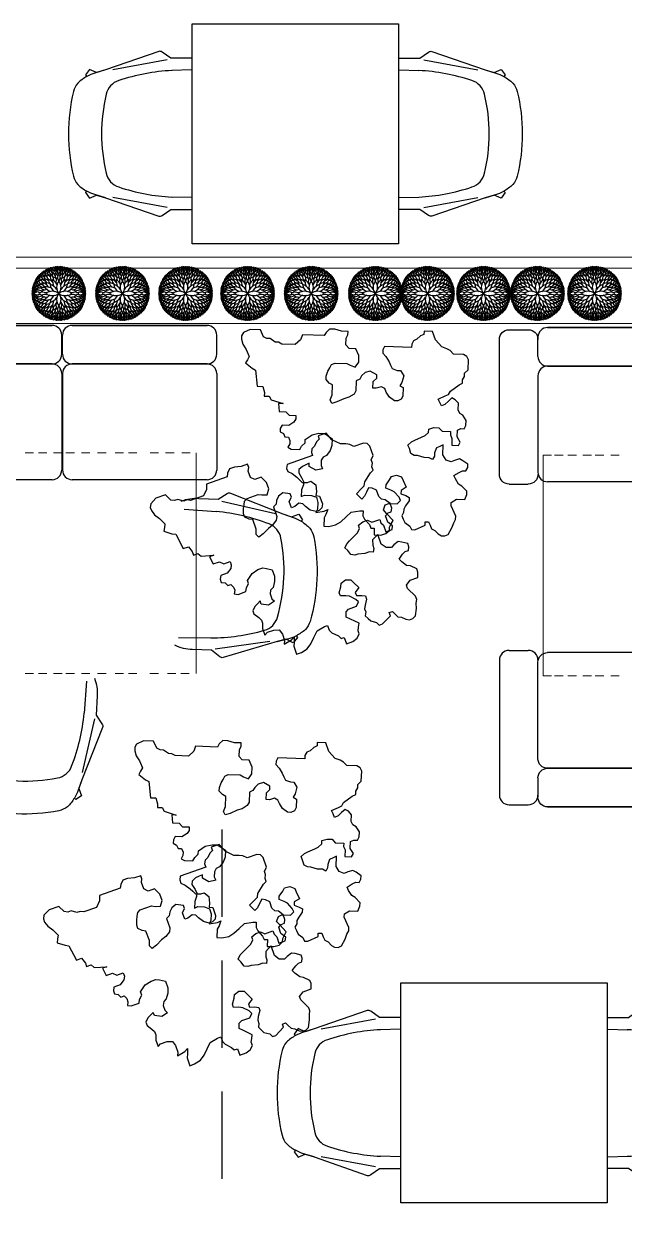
# Model space of a CAD drawing. Header units: inches. Extents: x 33469 to 138684, y -86444 to -29699.
# Drawn here: x 80902.2 to 81120.6, y -41197.2 to -40765.5 of the extents above; entities that cross this region are included whole.
import ezdxf

# ---------------------------------------------------------------- set-up
doc = ezdxf.new("R2010")
doc.units = ezdxf.units.IN
doc.header["$MEASUREMENT"] = 0
doc.linetypes.add('DASHED2', pattern=[9.525, 6.35, -3.175])
doc.layers.get('0').update_dxf_attribs({"lineweight": 9})
doc.layers.add('2d-yazı', color=255, linetype='Continuous', lineweight=20)
doc.layers.add('Layer4', color=200, linetype='Continuous', lineweight=9)
for name, color, linetype in [('dg_bitki', 57, 'Continuous'), ('dg_tavantara', 63, 'Continuous'), ('dg_tefris', 22, 'Continuous'), ('M40-KOLTUKSUNGERI', 136, 'Continuous'), ('PY3', 62, 'Continuous')]:
    doc.layers.add(name, color=color, linetype=linetype)

# ---------------------------------------------------------------- blocks, each defined once
blk = doc.blocks.new('hjjeje')
at = {"layer": 'dg_tefris'}
for p, q in [((79511.03, -41388.99), (79510.88, -41400.7)), ((79511.03, -41388.99), (79510.88, -41400.7)), ((79557.71, -41391.06), (79556.83, -41402.73)), ((79557.71, -41391.06), (79556.83, -41402.73)), ((79506.95, -41402.34), (79509.74, -41422.24)), ((79506.95, -41402.34), (79509.74, -41422.24)), ((79560.6, -41404.71), (79556.07, -41424.29)), ((79560.6, -41404.71), (79556.07, -41424.29))]:
    blk.add_line(p, q, dxfattribs=at)
for points in [[(79560.6, -41390.01, -0.122848), (79561.59, -41396.44), (79561.28, -41403.4), (79563.34, -41406.63, -0.252596), (79563.56, -41407.87), (79556.04, -41426.93), (79554.89, -41430.13), (79555.91, -41432.73), (79553.84, -41434.14), (79553.31, -41433.59, -0.066256), (79550.75, -41436.77, -0.107007), (79547.65, -41438.21, -0.117795), (79516.89, -41436.85, -0.107007), (79513.93, -41435.15, -0.066256), (79511.66, -41431.75), (79511.08, -41432.25), (79509.15, -41430.66), (79510.4, -41428.16), (79509.53, -41424.87), (79503.72, -41405.22, -0.252596), (79504.06, -41404.01), (79506.39, -41400.97), (79506.7, -41394.01, -0.122848), (79508.25, -41387.7)], [(79560.6, -41390.01, -0.122848), (79561.59, -41396.44), (79561.28, -41403.4), (79563.34, -41406.63, -0.252596), (79563.56, -41407.87), (79556.04, -41426.93), (79554.89, -41430.13), (79555.91, -41432.73), (79553.84, -41434.14), (79553.31, -41433.59, -0.066256), (79550.75, -41436.77, -0.107007), (79547.65, -41438.21, -0.117795), (79516.89, -41436.85, -0.107007), (79513.93, -41435.15, -0.066256), (79511.66, -41431.75), (79511.08, -41432.25), (79509.15, -41430.66), (79510.4, -41428.16), (79509.53, -41424.87), (79503.72, -41405.22, -0.252596), (79504.06, -41404.01), (79506.39, -41400.97), (79506.7, -41394.01, -0.122848), (79508.25, -41387.7)], [(79509.53, -41424.87), (79510.56, -41428.78, 0.051252), (79511.66, -41431.75)], [(79509.53, -41424.87), (79510.56, -41428.78, 0.051252), (79511.66, -41431.75)], [(79556.04, -41426.93), (79554.67, -41430.73, -0.051252), (79553.31, -41433.59)], [(79556.04, -41426.93), (79554.67, -41430.73, -0.051252), (79553.31, -41433.59)]]:
    blk.add_lwpolyline(points, format="xyb", dxfattribs=at)
for centre, radius, start, end in [((79580.96, -41400.58), 70.08, 180.0999, 196.272), ((79580.96, -41400.58), 70.08, 180.0999, 196.272), ((79487.03, -41396.42), 70.08, 338.6651, 354.8372), ((79487.03, -41396.42), 70.08, 338.6651, 354.8372), ((79520.14, -41418.52), 6.67, 194.6966, 255.4421), ((79520.14, -41418.52), 6.67, 194.6966, 255.4421), ((79535.41, -41366.66), 60.73, 253.8034, 281.1336), ((79535.41, -41366.66), 60.73, 253.8034, 281.1336), ((79546.03, -41419.66), 6.67, 279.495, 340.2405), ((79546.03, -41419.66), 6.67, 279.495, 340.2405)]:
    blk.add_arc(centre, radius, start, end, dxfattribs=at)
blk = doc.blocks.new('ıbguhbhgbn')
at = {"layer": 'M40-KOLTUKSUNGERI', "color": 43, "linetype": 'Continuous'}
for p, q in [((79449.38, -41190.86), (79519.01, -41190.86)), ((79519.01, -41190.86), (79449.38, -41190.86)), ((79444.41, -41205.79), (79444.41, -41195.84)), ((79523.99, -41205.79), (79523.99, -41195.84)), ((79449.38, -41210.76), (79519.01, -41210.76)), ((79519.01, -41210.76), (79449.38, -41210.76)), ((79444.41, -41215.73), (79444.41, -41265.47)), ((79523.99, -41215.73), (79523.99, -41265.47)), ((79519.01, -41270.44), (79449.38, -41270.44))]:
    blk.add_line(p, q, dxfattribs=at)
for centre, start, end in [((79449.38, -41195.84), 90, 180), ((79519.01, -41195.84), 0, 90), ((79449.38, -41205.79), 180, 270), ((79519.01, -41205.79), 270, 0), ((79449.38, -41215.73), 90, 180), ((79519.01, -41215.73), 0, 90), ((79449.38, -41265.47), 180, 270), ((79519.01, -41265.47), 270, 0)]:
    blk.add_arc(centre, 4.97, start, end, dxfattribs=at)
blk = doc.blocks.new('A$C7DA81DBD')
at = {"layer": 'PY3'}
for centre, radius, start, end in [((1.78, 7.45), 0.289, 169.0778, 214.6406), ((1.2, 6.26), 1.28, 66.1435, 76.2848), ((1.62, 7.01), 0.621, 49.7759, 86.9333), ((2.11, 7.65), 0.461, 182.3648, 225.5832), ((1.84, 7.45), 0.329, 46.2451, 87.6854), ((2.14, 7.72), 0.289, 169.0778, 214.6406), ((3.23, 7.78), 1.24, 193.527, 228.3981), ((2.04, 6.76), 0.73, 50.8151, 91.0506), ((2, 7.2), 0.581, 48.3364, 86.6749), ((3.33, 8.05), 1.32, 191.9389, 206.2186), ((2.09, 7.61), 0.356, 46.8629, 80.3692), ((2.55, 7.91), 0.41, 172.3277, 203.6108), ((1.8, 6.96), 1.2, 39.6176, 65.5256), ((3.78, 8.21), 1.49, 185.9725, 202.7074), ((3.76, 7.98), 1.41, 194.0868, 230.7518), ((2.35, 6.87), 0.764, 47.3855, 86.8116), ((2.79, 8.01), 0.311, 153.8191, 198.7871), ((2.42, 7.85), 0.302, 36.3212, 72.6008), ((3.21, 8.12), 0.552, 170.4856, 205.4529), ((2.48, 7.62), 0.625, 31.2577, 73.0883), ((2.52, 7.18), 0.735, 40.3866, 76.092), ((3.66, 8), 0.974, 186.4669, 241.6556), ((3.19, 8.14), 0.343, 154.8223, 186.1053), ((2.83, 8.03), 0.269, 35.0422, 78.9599), ((4.03, 8.02), 1.02, 176.9811, 215.1502), ((2.86, 7.61), 0.488, 27.4375, 71.1826), ((10.11, 6.93), 7.17, 168.7597, 170.8333), ((2.92, 8), 0.358, 14.3796, 65.6782), ((4.54, 7.42), 1.35, 172.2305, 210.013), ((2.84, 6.81), 0.868, 18.6878, 65.2839), ((3.6, 8.18), 0.342, 140.1793, 198.6746), ((5.03, 8.05), 1.77, 178.7548, 198.6115), ((2.87, 7.36), 0.824, 23.2196, 61.7797), ((3.06, 7.71), 0.743, 47.0323, 68.1406), ((4.1, 8.21), 0.535, 155.1905, 195.2068), ((5.05, 7.97), 1.46, 175.3381, 205.5558), ((3.37, 7.57), 0.57, 6.6723, 66.2687), ((3.34, 7.9), 0.606, 24.0272, 62.7305), ((3.98, 8.3), 0.225, 130.8443, 173.759), ((3.75, 8.27), 0.214, 30.4156, 68.83), ((4.73, 8.08), 0.838, 164.1327, 202.2774), ((4.15, 8.32), 0.227, 130.9335, 187.2728), ((3.78, 7.98), 0.359, 3.0513, 66.2944), ((5.98, 7.38), 2.07, 169.3214, 184.0479), ((3.37, 7.08), 0.895, 11.9619, 49.2113), ((3.83, 8.24), 0.305, 17.0973, 56.395), ((4.92, 7.59), 0.873, 140.3941, 176.9962), ((4.57, 8.16), 0.477, 132.7387, 179.5624), ((0.4, 5.42), 0.285, 68.3546, 126.7162), ((0.44, 5.69), 0.213, 192.8534, 276.0686), ((0.44, 5.64), 0.279, 60.3623, 119.6377), ((0.64, 6.04), 0.37, 205.3637, 256.0362), ((0.54, 5.28), 0.428, 72.4107, 114.4025), ((0.85, 5.83), 0.508, 198.3657, 274.3629), ((0.6, 5.23), 0.879, 87.0026, 102.0734), ((0.68, 6.15), 0.271, 193.6546, 282.449), ((0.74, 5.47), 0.814, 86.7638, 107.5222), ((0.85, 6.5), 0.437, 214.7848, 261.073), ((0.71, 5.44), 0.443, 66.5632, 113.4368), ((1.37, 6.42), 1.01, 214.6416, 251.0624), ((0.62, 6.29), 0.183, 51.1425, 102.0713), ((0.83, 6.41), 0.239, 166.7548, 212.3176), ((0.92, 5.64), 0.793, 85.5663, 108.0123), ((1.14, 6.73), 0.573, 215.7635, 266.3734), ((0.83, 6.58), 0.148, 166.0967, 261.703), ((0.7, 6.23), 0.379, 53.8191, 90.9542), ((0.79, 6.56), 0.168, 59.8902, 103.1809), ((0.92, 6.69), 0.17, 170.7137, 216.2765), ((0.87, 5.39), 0.705, 65.6035, 98.753), ((1.45, 6.32), 0.727, 198.6708, 243.797), ((0.86, 6.34), 0.488, 50.8294, 91.5989), ((1.02, 6.79), 0.186, 168.2362, 240.9945), ((1.03, 6.36), 0.273, 35.3989, 122.1552), ((1.38, 6.79), 0.525, 201.8257, 248.0281), ((0.99, 6.56), 0.399, 70.941, 97.7273), ((-0.47, 6.44), 1.5, 14.5537, 20.4136), ((1.41, 7.14), 0.356, 186.207, 235.7181), ((1.04, 6.35), 0.759, 53.8433, 88.585), ((1.24, 5.77), 0.544, 53.779, 109.798), ((1.98, 6.51), 0.955, 193.7428, 250.7401), ((1.31, 4.79), 0.892, 63.9188, 106.3599), ((2.17, 6.69), 1.53, 223.1553, 259.12), ((2.08, 7.03), 0.96, 190.8581, 236.5506), ((1.16, 6.06), 0.795, 52.4719, 91.5519), ((1.22, 6.93), 0.274, 57.9754, 101.2662), ((1.31, 7.19), 0.15, 177.4703, 233.8096), ((1.19, 6.49), 0.863, 51.0238, 81.3872), ((1.69, 7.33), 0.372, 177.6019, 227.961), ((1.43, 6.41), 0.645, 39.1564, 87.7817), ((2.91, 7.51), 1.53, 197.5905, 235.7456), ((1.57, 5.76), 0.695, 38.2825, 99.3433), ((2.35, 6.67), 0.921, 193.6684, 242.8823), ((1.43, 4.43), 1.5, 56.8668, 84.3747), ((2.4, 6.06), 0.836, 189.3048, 239.3197), ((1.81, 6.68), 0.643, 63.0761, 102.3855), ((2.24, 7.29), 0.544, 178.2486, 230.6804), ((1.84, 6.21), 0.821, 45.1229, 85.9267), ((2.8, 7.07), 0.898, 182.3009, 220.5076), ((1.94, 5.61), 0.927, 41.7393, 89.8284), ((3.29, 7.02), 1.42, 199.7331, 231.7721), ((2.19, 4.83), 1.11, 51.6498, 93.9516), ((3.74, 6.64), 1.77, 203.4099, 232.0446), ((3.8, 7.28), 1.46, 184.5397, 217.072), ((2.22, 6.32), 0.846, 38.4928, 81.4291), ((2.39, 5.35), 1.1, 36.0391, 80.2682), ((4.23, 6.75), 1.69, 191.0285, 218.5633), ((4.79, 7.21), 1.94, 179.7315, 217.4115), ((2.55, 6.33), 0.932, 21.0147, 71.0085), ((4.52, 5.89), 1.65, 187.071, 234.8541), ((2.24, 3.73), 2.05, 33.3645, 71.7788), ((2.35, 4.99), 1.71, 20.4746, 58.3718), ((6.51, 6.48), 3.26, 180.4864, 200.1425), ((5.35, 6.58), 1.98, 172.8697, 187.1303), ((3.1, 5.95), 0.928, 34.9166, 71.0505), ((7.13, 7.4), 3.5, 179.9824, 192.0052), ((3.33, 6.58), 0.874, 31.4049, 69.8192), ((5.22, 6.13), 1.43, 153.1598, 192.1138), ((5.37, 5.22), 1.48, 139.5678, 220.4322), ((3.3, 6.07), 0.953, 6.2214, 47.7369), ((4.7, 6.77), 0.676, 132.165, 188.6083), ((0.05, 5.19), 0.734, 266.4289, 296.017), ((0.32, 4.79), 0.456, 226.0882, 286.2369), ((0.2, 4.15), 0.224, 105.3109, 151.5664), ((0.2, 4.36), 0.224, 208.4336, 254.6891), ((-0.24, 5.88), 1.28, 281.6372, 288.0005), ((1.19, 5.88), 1.72, 226.87, 233.5161), ((0.22, 3.92), 0.887, 85.5415, 102.4704), ((0.25, 4.88), 0.238, 201.2281, 283.0029), ((0.15, 4.81), 0.166, 79.3544, 130.2832), ((0.24, 5.03), 0.214, 207.1935, 284.6897), ((0.15, 4.92), 0.235, 66.9546, 113.0454), ((0.38, 5.28), 0.348, 203.9184, 280.7874), ((0.26, 5.01), 0.314, 81.5933, 119.1651), ((0.44, 5.48), 0.386, 211.1509, 261.8872), ((0.38, 4.42), 0.526, 77.3912, 114.963), ((0.66, 5.52), 0.803, 230.6141, 270.7898), ((0.25, 4.96), 0.544, 67.6458, 97.2834), ((0.38, 5.48), 0.193, 174.1867, 290.596), ((0.53, 4.45), 0.678, 81.5557, 114.7052), ((0.95, 5.9), 1.09, 229.5217, 276.1719), ((0.48, 4.1), 0.567, 79.894, 113.0436), ((0.63, 4.95), 0.486, 221.139, 275.5703), ((0.71, 4.42), 0.914, 78.0173, 113.3144), ((1, 6.11), 1.07, 232.5105, 267.2521), ((1, 3.49), 1.01, 91.2562, 130.1055), ((1.01, 4.03), 0.76, 84.1206, 124.2254), ((1.52, 6.37), 1.95, 241.1822, 266.2604), ((1.24, 3.56), 1.53, 80.073, 110.392), ((1.74, 6.55), 1.87, 236.553, 269.3505), ((0.96, 4.06), 1.43, 76.9569, 99.2549), ((1.72, 6.47), 1.41, 225.5947, 260.3414), ((1.89, 3.09), 1.42, 97.042, 124.3197), ((1.63, 3.43), 1.77, 71.0687, 99.21), ((2.33, 6.19), 1.42, 226.1223, 258.1088), ((2.39, 3.26), 1.59, 87.8069, 125.3426), ((2.38, 7.29), 2.88, 251.6105, 271.7173), ((4.06, 6.87), 2.59, 216.3709, 243.6204), ((1.89, 2.45), 2.89, 65.6741, 88.2579), ((3.22, 2.82), 1.77, 54.4662, 125.5338)]:
    blk.add_arc(centre, radius, start, end, dxfattribs=at)
at = {"layer": 'PY3', "color": 76}
for centre, radius, start, end in [((3.92, 8.16), 0.477, 0.4376, 47.2613), ((3.57, 7.59), 0.873, 3.0038, 39.6059), ((5.12, 7.08), 0.895, 130.7887, 168.0381), ((4.71, 7.98), 0.359, 113.7056, 176.9487), ((4.66, 8.24), 0.305, 123.605, 162.9027), ((4.34, 8.32), 0.227, 352.7272, 49.0665), ((3.76, 8.08), 0.838, 337.7226, 15.8673), ((2.5, 7.38), 2.07, 355.9521, 10.6786), ((4.73, 8.27), 0.214, 111.17, 149.5844), ((5.12, 7.57), 0.57, 113.7313, 173.3277), ((5.15, 7.9), 0.606, 117.2695, 155.9728), ((4.51, 8.3), 0.225, 6.241, 49.1557), ((3.43, 7.97), 1.46, 334.4442, 4.6619), ((5.65, 6.81), 0.868, 114.7161, 161.3122), ((5.61, 7.36), 0.824, 118.2203, 156.7804), ((4.39, 8.21), 0.535, 344.7932, 24.8095), ((5.42, 7.71), 0.743, 111.8594, 132.9677), ((3.95, 7.42), 1.35, 329.987, 7.7695), ((3.46, 8.05), 1.77, 341.3885, 1.2452), ((4.88, 8.18), 0.342, 341.3254, 39.8207), ((5.63, 7.61), 0.488, 108.8174, 152.5625), ((5.57, 8), 0.358, 114.3218, 165.6204), ((4.45, 8.02), 1.02, 324.8498, 3.0189), ((4.82, 8), 0.974, 298.3444, 353.5331), ((-1.62, 6.93), 7.17, 9.1667, 11.2403), ((5.97, 7.18), 0.735, 103.908, 139.6134), ((5.66, 8.03), 0.269, 101.0401, 144.9578), ((6, 7.62), 0.625, 106.9117, 148.7423), ((5.3, 8.14), 0.343, 353.8947, 25.1777), ((4.73, 7.98), 1.41, 309.2482, 345.9132), ((6.14, 6.87), 0.764, 93.1884, 132.6145), ((6.69, 6.96), 1.2, 114.4744, 140.3824), ((5.28, 8.12), 0.552, 334.5471, 9.5144), ((6.06, 7.85), 0.302, 107.3992, 143.6788), ((5.7, 8.01), 0.311, 341.2129, 26.1809), ((6.45, 6.76), 0.73, 88.9494, 129.1849), ((4.71, 8.21), 1.49, 337.2926, 354.0275), ((5.26, 7.78), 1.24, 311.6019, 346.473), ((6.48, 7.2), 0.581, 93.3251, 131.6636), ((6.4, 7.61), 0.356, 99.6308, 133.1371), ((5.94, 7.91), 0.41, 336.3892, 7.6723), ((5.16, 8.05), 1.32, 333.7814, 348.0611), ((6.65, 7.45), 0.329, 92.3146, 133.7549), ((6.87, 7.01), 0.621, 93.0667, 130.2241), ((6.35, 7.72), 0.289, 325.3594, 10.9222), ((6.37, 7.65), 0.461, 314.4168, 357.6352), ((7.29, 6.26), 1.28, 103.7152, 113.8565), ((6.7, 7.45), 0.289, 325.3594, 10.9222), ((3.79, 6.77), 0.676, 351.3917, 47.835), ((5.19, 6.07), 0.953, 132.2631, 173.7786), ((3.12, 5.22), 1.48, 319.5678, 40.4322), ((5.16, 6.58), 0.874, 110.1808, 148.5951), ((6.13, 4.99), 1.71, 121.6282, 159.5254), ((6.25, 3.73), 2.05, 108.2212, 146.6355), ((3.27, 6.13), 1.43, 347.8862, 26.8402), ((5.39, 5.95), 0.928, 108.9495, 145.0834), ((1.35, 7.4), 3.5, 347.9948, 0.0176), ((3.97, 5.89), 1.65, 305.1459, 352.929), ((1.98, 6.48), 3.26, 339.8575, 359.5136), ((5.94, 6.33), 0.932, 108.9915, 158.9853), ((3.13, 6.58), 1.98, 352.8697, 7.1303), ((6.1, 5.35), 1.1, 99.7318, 143.9609), ((3.7, 7.21), 1.94, 322.5885, 0.2685), ((4.26, 6.75), 1.69, 321.4367, 348.9715), ((6.27, 6.32), 0.846, 98.5709, 141.5072), ((6.3, 4.83), 1.11, 86.0484, 128.3502), ((4.75, 6.64), 1.77, 307.9554, 336.5901), ((4.68, 7.28), 1.46, 322.928, 355.4603), ((6.54, 5.61), 0.927, 90.1716, 138.2607), ((6.65, 6.21), 0.821, 94.0733, 134.8771), ((5.2, 7.02), 1.42, 308.2279, 340.2669), ((7.06, 4.43), 1.5, 95.6253, 123.1332), ((5.69, 7.07), 0.898, 319.4924, 357.6991), ((6.92, 5.76), 0.695, 80.6567, 141.7175), ((6.68, 6.68), 0.643, 77.6145, 116.9239), ((5.57, 7.51), 1.53, 304.2544, 342.4095), ((6.08, 6.06), 0.836, 300.6803, 350.6952), ((7.06, 6.41), 0.645, 92.2183, 140.8436), ((6.14, 6.67), 0.921, 297.1177, 346.3316), ((6.24, 7.29), 0.544, 309.3196, 1.7514), ((6.31, 6.69), 1.53, 280.88, 316.8447), ((7.3, 6.49), 0.863, 98.6128, 128.9762), ((7.18, 4.79), 0.892, 73.6401, 116.0812), ((6.5, 6.51), 0.955, 289.2599, 346.2572), ((7.33, 6.06), 0.795, 88.4481, 127.5281), ((7.25, 5.77), 0.544, 70.202, 126.221), ((6.41, 7.03), 0.96, 303.4494, 349.1419), ((7.45, 6.35), 0.759, 91.415, 126.1567), ((6.8, 7.33), 0.372, 312.039, 2.3981), ((7.27, 6.93), 0.274, 78.7338, 122.0246), ((7.45, 6.36), 0.273, 57.8448, 144.6011), ((7.17, 7.19), 0.15, 306.1904, 2.5297), ((7.08, 7.14), 0.356, 304.2819, 353.793), ((7.11, 6.79), 0.525, 291.9719, 338.1743), ((7.63, 6.34), 0.488, 88.4011, 129.1706), ((7.61, 5.39), 0.705, 81.247, 114.3965), ((7.03, 6.32), 0.727, 296.203, 341.3292), ((7.5, 6.56), 0.399, 82.2727, 109.059), ((7.35, 6.73), 0.573, 273.6266, 324.2365), ((7.12, 6.42), 1.01, 288.9376, 325.3584), ((8.95, 6.44), 1.5, 159.5864, 165.4463), ((7.57, 5.64), 0.793, 71.9877, 94.4337), ((7.46, 6.79), 0.186, 299.0055, 11.7638), ((7.79, 6.23), 0.379, 89.0458, 126.1809), ((7.77, 5.44), 0.443, 66.5632, 113.4368), ((7.64, 5.83), 0.508, 265.6371, 341.6343), ((7.7, 6.56), 0.168, 76.8191, 120.1098), ((7.65, 6.58), 0.148, 278.297, 13.9033), ((7.57, 6.69), 0.17, 323.7235, 9.2863), ((7.75, 5.47), 0.814, 72.4778, 93.2362), ((7.64, 6.5), 0.437, 278.927, 325.2152), ((7.87, 6.29), 0.183, 77.9287, 128.8575), ((7.81, 6.15), 0.271, 257.551, 346.3454), ((7.94, 5.28), 0.428, 65.5975, 107.5893), ((7.89, 5.23), 0.879, 77.9266, 92.9974), ((7.66, 6.41), 0.239, 327.6824, 13.2452), ((8.04, 5.64), 0.279, 60.3623, 119.6377), ((7.85, 6.04), 0.37, 283.9638, 334.6363), ((8.09, 5.42), 0.285, 53.2838, 111.6454), ((8.05, 5.69), 0.213, 263.9314, 347.1466), ((0.32, 3.72), 0.456, 73.7631, 133.9118), ((0.05, 3.32), 0.734, 63.983, 93.5711), ((1.19, 2.63), 1.72, 126.4839, 133.13), ((-0.24, 2.63), 1.28, 71.9995, 78.3628), ((0.25, 3.63), 0.238, 76.9971, 158.7719), ((0.66, 2.99), 0.803, 89.2102, 129.3859), ((0.63, 3.56), 0.486, 84.4297, 138.861), ((0.48, 4.41), 0.567, 246.9564, 280.106), ((1, 5.02), 1.01, 229.8945, 268.7438), ((1.52, 2.14), 1.95, 93.7396, 118.8178), ((1.01, 4.48), 0.76, 235.7746, 275.8794), ((1.74, 1.96), 1.87, 90.6495, 123.447), ((1.89, 5.42), 1.42, 235.6803, 262.958), ((2.38, 1.22), 2.88, 88.2827, 108.3895), ((2.39, 5.25), 1.59, 234.6574, 272.1931), ((4.06, 1.64), 2.59, 116.3796, 143.6291), ((3.22, 5.69), 1.77, 234.4662, 305.5338), ((4.52, 2.62), 1.65, 125.1459, 172.929), ((5.37, 3.29), 1.48, 139.5678, 220.4322), ((5.27, 2.82), 1.77, 54.4662, 125.5338), ((3.12, 3.29), 1.48, 319.5678, 40.4322), ((5.27, 5.69), 1.77, 234.4662, 305.5338), ((3.97, 2.62), 1.65, 7.071, 54.8541), ((6.6, 2.45), 2.89, 91.7421, 114.3259), ((4.43, 6.87), 2.59, 296.3796, 323.6291), ((4.43, 1.64), 2.59, 36.3709, 63.6204), ((6.11, 7.29), 2.88, 268.2827, 288.3895), ((6.11, 1.22), 2.88, 71.6105, 91.7173), ((6.1, 3.26), 1.59, 54.6574, 92.1931), ((6.1, 5.25), 1.59, 267.8069, 305.3426), ((6.86, 3.43), 1.77, 80.79, 108.9313), ((6.16, 6.19), 1.42, 281.8912, 313.8777), ((6.75, 6.55), 1.87, 270.6495, 303.447), ((6.6, 3.09), 1.42, 55.6803, 82.958), ((6.6, 5.42), 1.42, 277.042, 304.3197), ((6.75, 1.96), 1.87, 56.553, 89.3505), ((7.25, 3.56), 1.53, 69.608, 99.927), ((6.76, 6.47), 1.41, 279.6586, 314.4053), ((6.97, 6.37), 1.95, 273.7396, 298.8178), ((6.97, 2.14), 1.95, 61.1822, 86.2604), ((7.52, 4.06), 1.43, 80.7451, 103.0431), ((7.48, 4.03), 0.76, 55.7746, 95.8794), ((7.48, 4.48), 0.76, 264.1206, 304.2254), ((7.53, 5.9), 1.09, 263.8281, 310.4783), ((7.48, 3.49), 1.01, 49.8945, 88.7438), ((7.48, 5.02), 1.01, 271.2562, 310.1055), ((7.49, 6.11), 1.07, 272.7479, 307.4895), ((7.77, 4.42), 0.914, 66.6856, 101.9827), ((7.82, 5.52), 0.803, 269.2102, 309.3859), ((7.86, 4.95), 0.486, 264.4297, 318.861), ((7.86, 3.56), 0.486, 41.139, 95.5703), ((7.82, 2.99), 0.803, 50.6141, 90.7898), ((7.96, 4.45), 0.678, 65.2948, 98.4443), ((8, 4.1), 0.567, 66.9564, 100.106), ((8, 4.41), 0.567, 259.894, 293.0436), ((8.11, 4.42), 0.526, 65.037, 102.6088), ((8.23, 4.96), 0.544, 82.7166, 112.3542), ((8.11, 5.48), 0.193, 249.404, 5.8133), ((8.11, 5.28), 0.348, 259.2126, 336.0816), ((8.17, 4.79), 0.456, 253.7631, 313.9118), ((8.17, 3.72), 0.456, 46.0882, 106.2369), ((8.05, 5.48), 0.386, 278.1128, 328.8491), ((8.44, 5.19), 0.734, 243.983, 273.5711), ((8.44, 3.32), 0.734, 86.4289, 116.017), ((8.23, 5.01), 0.314, 60.8349, 98.4067), ((8.23, 4.88), 0.238, 256.9971, 338.7719), ((8.23, 3.63), 0.238, 21.2281, 103.0029), ((8.25, 5.03), 0.214, 255.3103, 332.8065), ((8.26, 3.92), 0.887, 77.5296, 94.4585), ((8.33, 4.92), 0.235, 66.9546, 113.0454), ((8.33, 4.81), 0.166, 49.7168, 100.6456), ((7.3, 5.88), 1.72, 306.4839, 313.13), ((7.3, 2.63), 1.72, 46.87, 53.5161), ((8.73, 5.88), 1.28, 251.9995, 258.3628), ((8.73, 2.63), 1.28, 101.6372, 108.0005), ((8.29, 4.15), 0.224, 28.4336, 74.6891), ((8.29, 4.36), 0.224, 285.3109, 331.5664), ((0.22, 4.59), 0.887, 257.5296, 274.4585), ((0.24, 3.48), 0.214, 75.3103, 152.8065), ((0.15, 3.7), 0.166, 229.7168, 280.6456), ((0.38, 3.23), 0.348, 79.2126, 156.0816), ((0.15, 3.59), 0.235, 246.9546, 293.0454), ((0.44, 3.03), 0.386, 98.1128, 148.8491), ((0.26, 3.5), 0.314, 240.8349, 278.4067), ((0.38, 4.09), 0.526, 245.037, 282.6088), ((0.38, 3.03), 0.193, 69.404, 185.8133), ((0.25, 3.55), 0.544, 262.7166, 292.3542), ((0.44, 2.82), 0.213, 83.9314, 167.1466), ((0.4, 3.09), 0.285, 233.2838, 291.6454), ((0.95, 2.62), 1.09, 83.8281, 130.4783), ((0.53, 4.06), 0.678, 245.2948, 278.4443), ((0.64, 2.47), 0.37, 103.9638, 154.6363), ((0.44, 2.87), 0.279, 240.3623, 299.6377), ((1, 2.4), 1.07, 92.7479, 127.4895), ((0.71, 4.09), 0.914, 246.6856, 281.9827), ((0.85, 2.68), 0.508, 85.6371, 161.6343), ((0.54, 3.23), 0.428, 245.5975, 287.5893), ((0.68, 2.36), 0.271, 77.551, 166.3454), ((0.6, 3.28), 0.879, 257.9266, 272.9974), ((0.85, 2.01), 0.437, 98.927, 145.2152), ((0.74, 3.04), 0.814, 252.4778, 273.2362), ((1.37, 2.09), 1.01, 108.9376, 145.3584), ((0.71, 3.07), 0.443, 246.5632, 293.4368), ((0.62, 2.22), 0.183, 257.9287, 308.8575), ((0.83, 2.1), 0.239, 147.6824, 193.2452), ((1.14, 1.78), 0.573, 93.6266, 144.2365), ((0.92, 2.87), 0.793, 251.9877, 274.4337), ((0.83, 1.93), 0.148, 98.297, 193.9033), ((0.7, 2.28), 0.379, 269.0458, 306.1809), ((1.24, 4.95), 1.53, 249.608, 279.927), ((1.72, 2.04), 1.41, 99.6586, 134.4053), ((0.96, 4.45), 1.43, 260.7451, 283.0431), ((0.92, 1.82), 0.17, 143.7235, 189.2863), ((1.45, 2.19), 0.727, 116.203, 161.3292), ((0.87, 3.12), 0.705, 261.247, 294.3965), ((1.02, 1.72), 0.186, 119.0055, 191.7638), ((1.38, 1.72), 0.525, 111.9719, 158.1743), ((1.03, 2.15), 0.273, 237.8448, 324.6011), ((2.17, 1.82), 1.53, 100.88, 136.8447), ((1.31, 3.72), 0.892, 253.6401, 296.0812), ((1.98, 2), 0.955, 109.2599, 166.2572), ((1.24, 2.74), 0.544, 250.202, 306.221), ((2.08, 1.48), 0.96, 123.4494, 169.1419), ((2.33, 2.32), 1.42, 101.8912, 133.8777), ((1.63, 5.08), 1.77, 260.79, 288.9313), ((2.35, 1.84), 0.921, 117.1177, 166.3316), ((1.57, 2.75), 0.695, 260.6567, 321.7175), ((2.91, 1), 1.53, 124.2544, 162.4095), ((2.4, 2.45), 0.836, 120.6803, 170.6952), ((1.43, 4.08), 1.5, 275.6253, 303.1332), ((2.8, 1.44), 0.898, 139.4924, 177.6991), ((3.29, 1.49), 1.42, 128.2279, 160.2669), ((1.94, 2.9), 0.927, 270.1716, 318.2607), ((1.89, 6.06), 2.89, 271.7421, 294.3259), ((3.74, 1.87), 1.77, 127.9554, 156.5901), ((2.19, 3.68), 1.11, 266.0484, 308.3502), ((3.8, 1.23), 1.46, 142.928, 175.4603), ((4.23, 1.76), 1.69, 141.4367, 168.9715), ((2.39, 3.16), 1.1, 279.7318, 323.9609), ((4.79, 1.3), 1.94, 142.5885, 180.2685), ((2.24, 4.78), 2.05, 288.2212, 326.6355), ((6.51, 2.03), 3.26, 159.8575, 179.5136), ((2.35, 3.52), 1.71, 301.6282, 339.5254), ((5.35, 1.93), 1.98, 172.8697, 187.1303), ((3.1, 2.56), 0.928, 288.9495, 325.0834), ((5.22, 2.38), 1.43, 167.8862, 206.8402), ((3.3, 2.44), 0.953, 312.2631, 353.7786), ((5.19, 2.44), 0.953, 186.2214, 227.7369), ((6.25, 4.78), 2.05, 213.3645, 251.7788), ((6.13, 3.52), 1.71, 200.4746, 238.3718), ((3.27, 2.38), 1.43, 333.1598, 12.1138), ((5.39, 2.56), 0.928, 214.9166, 251.0505), ((1.98, 2.03), 3.26, 0.4864, 20.1425), ((3.13, 1.93), 1.98, 352.8697, 7.1303), ((6.1, 3.16), 1.1, 216.0391, 260.2682), ((3.7, 1.3), 1.94, 359.7315, 37.4115), ((6.6, 6.06), 2.89, 245.6741, 268.2579), ((4.26, 1.76), 1.69, 11.0285, 38.5633), ((6.3, 3.68), 1.11, 231.6498, 273.9516), ((4.75, 1.87), 1.77, 23.4099, 52.0446), ((6.54, 2.9), 0.927, 221.7393, 269.8284), ((4.68, 1.23), 1.46, 4.5397, 37.072), ((5.2, 1.49), 1.42, 19.7331, 51.7721), ((7.06, 4.08), 1.5, 236.8668, 264.3747), ((6.86, 5.08), 1.77, 251.0687, 279.21), ((6.92, 2.75), 0.695, 218.2825, 279.3433), ((5.69, 1.44), 0.898, 2.3009, 40.5076), ((5.57, 1), 1.53, 17.5905, 55.7456), ((6.16, 2.32), 1.42, 46.1223, 78.1088), ((6.08, 2.45), 0.836, 9.3048, 59.3197), ((6.14, 1.84), 0.921, 13.6684, 62.8823), ((6.31, 1.82), 1.53, 43.1553, 79.12), ((7.18, 3.72), 0.892, 243.9188, 286.3599), ((6.5, 2), 0.955, 13.7428, 70.7401), ((7.25, 2.74), 0.544, 233.779, 289.798), ((6.41, 1.48), 0.96, 10.8581, 56.5506), ((7.25, 4.95), 1.53, 260.073, 290.392), ((6.76, 2.04), 1.41, 45.5947, 80.3414), ((7.52, 4.45), 1.43, 256.9569, 279.2549), ((7.45, 2.15), 0.273, 215.3989, 302.1552), ((7.11, 1.72), 0.525, 21.8257, 68.0281), ((7.61, 3.12), 0.705, 245.6035, 278.753), ((7.03, 2.19), 0.727, 18.6708, 63.797), ((7.35, 1.78), 0.573, 35.7635, 86.3734), ((7.53, 2.62), 1.09, 49.5217, 96.1719), ((7.12, 2.09), 1.01, 34.6416, 71.0624), ((7.57, 2.87), 0.793, 265.5663, 288.0123), ((7.49, 2.4), 1.07, 52.5105, 87.2521), ((7.46, 1.72), 0.186, 348.2362, 60.9945), ((7.79, 2.28), 0.379, 233.8191, 270.9542), ((7.77, 4.09), 0.914, 258.0173, 293.3144), ((7.64, 2.68), 0.508, 18.3657, 94.3629), ((7.77, 3.07), 0.443, 246.5632, 293.4368), ((7.65, 1.93), 0.148, 346.0967, 81.703), ((7.64, 2.01), 0.437, 34.7848, 81.073), ((7.75, 3.04), 0.814, 266.7638, 287.5222), ((7.57, 1.82), 0.17, 350.7137, 36.2765), ((7.81, 2.36), 0.271, 13.6546, 102.449), ((7.87, 2.22), 0.183, 231.1425, 282.0713), ((7.94, 3.23), 0.428, 252.4107, 294.4025), ((7.89, 3.28), 0.879, 267.0026, 282.0734), ((7.96, 4.06), 0.678, 261.5557, 294.7052), ((7.66, 2.1), 0.239, 346.7548, 32.3176), ((8.04, 2.87), 0.279, 240.3623, 299.6377), ((7.85, 2.47), 0.37, 25.3637, 76.0362), ((8.09, 3.09), 0.285, 248.3546, 306.7162), ((8.11, 4.09), 0.526, 257.3912, 294.963), ((8.23, 3.55), 0.544, 247.6458, 277.2834), ((8.05, 2.82), 0.213, 12.8534, 96.0686), ((8.11, 3.23), 0.348, 23.9184, 100.7874), ((8.11, 3.03), 0.193, 354.1867, 110.596), ((8.05, 3.03), 0.386, 31.1509, 81.8872), ((8.23, 3.5), 0.314, 261.5933, 299.1651), ((8.26, 4.59), 0.887, 265.5415, 282.4704), ((8.25, 3.48), 0.214, 27.1935, 104.6897), ((8.33, 3.59), 0.235, 246.9546, 293.0454), ((8.33, 3.7), 0.166, 259.3544, 310.2832), ((0.79, 1.95), 0.168, 256.8191, 300.1098), ((0.86, 2.17), 0.488, 268.4011, 309.1706), ((-0.47, 2.07), 1.5, 339.5864, 345.4463), ((0.99, 1.95), 0.399, 262.2727, 289.059), ((1.41, 1.37), 0.356, 124.2819, 173.793), ((1.04, 2.17), 0.759, 271.415, 306.1567), ((1.16, 2.45), 0.795, 268.4481, 307.5281), ((1.31, 1.32), 0.15, 126.1904, 182.5297), ((1.22, 1.58), 0.274, 258.7338, 302.0246), ((1.69, 1.19), 0.372, 132.039, 182.3981), ((1.19, 2.02), 0.863, 278.6128, 308.9762), ((1.43, 2.1), 0.645, 272.2183, 320.8436), ((1.78, 1.06), 0.289, 145.3594, 190.9222), ((1.2, 2.25), 1.28, 283.7152, 293.8565), ((2.11, 0.86), 0.461, 134.4168, 177.6352), ((1.62, 1.5), 0.621, 273.0667, 310.2241), ((1.81, 1.83), 0.643, 257.6145, 296.9239), ((2.24, 1.22), 0.544, 129.3196, 181.7514), ((2.14, 0.79), 0.289, 145.3594, 190.9222), ((1.84, 1.06), 0.329, 272.3146, 313.7549), ((1.84, 2.3), 0.821, 274.0733, 314.8771), ((3.23, 0.73), 1.24, 131.6019, 166.473), ((2.04, 1.75), 0.73, 268.9494, 309.1849), ((3.33, 0.46), 1.32, 153.7814, 168.0611), ((2, 1.31), 0.581, 273.3251, 311.6636), ((2.55, 0.6), 0.41, 156.3892, 187.6723), ((2.09, 0.9), 0.356, 279.6308, 313.1371), ((3.78, 0.3), 1.49, 157.2926, 174.0275), ((1.8, 1.55), 1.2, 294.4744, 320.3824), ((2.22, 2.19), 0.846, 278.5709, 321.5072), ((3.76, 0.53), 1.41, 129.2482, 165.9132), ((2.35, 1.64), 0.764, 273.1884, 312.6145), ((2.79, 0.5), 0.311, 161.2129, 206.1809), ((2.42, 0.66), 0.302, 287.3992, 323.6788), ((3.21, 0.39), 0.552, 154.5471, 189.5144), ((2.48, 0.89), 0.625, 286.9117, 328.7423), ((3.66, 0.51), 0.974, 118.3444, 173.5331), ((2.52, 1.33), 0.735, 283.908, 319.6134), ((2.55, 2.18), 0.932, 288.9915, 338.9853), ((3.19, 0.37), 0.343, 173.8947, 205.1777), ((2.83, 0.49), 0.269, 281.0401, 324.9578), ((4.03, 0.49), 1.02, 144.8498, 183.0189), ((2.86, 0.9), 0.488, 288.8174, 332.5625), ((10.11, 1.58), 7.17, 189.1667, 191.2403), ((2.92, 0.51), 0.358, 294.3218, 345.6204), ((4.54, 1.09), 1.35, 149.987, 187.7695), ((2.84, 1.7), 0.868, 294.7161, 341.3122), ((5.03, 0.46), 1.77, 161.3885, 181.2452), ((2.87, 1.15), 0.824, 298.2203, 336.7804), ((3.6, 0.33), 0.342, 161.3254, 219.8207), ((3.06, 0.8), 0.743, 291.8594, 312.9677), ((4.1, 0.3), 0.535, 164.7932, 204.8095), ((5.05, 0.54), 1.46, 154.4442, 184.6619), ((3.37, 0.94), 0.57, 293.7313, 353.3277), ((3.34, 0.61), 0.606, 297.2695, 335.9728), ((7.13, 1.11), 3.5, 167.9948, 180.0176), ((3.33, 1.93), 0.874, 290.1808, 328.5951), ((3.98, 0.21), 0.225, 186.241, 229.1557), ((3.75, 0.24), 0.214, 291.17, 329.5844), ((4.73, 0.43), 0.838, 157.7226, 195.8673), ((5.98, 1.13), 2.07, 175.9521, 190.6786), ((3.78, 0.53), 0.359, 293.7056, 356.9487), ((4.15, 0.19), 0.227, 172.7272, 229.0665), ((3.37, 1.43), 0.895, 310.7887, 348.0381), ((3.83, 0.27), 0.305, 303.605, 342.9027), ((4.7, 1.74), 0.676, 171.3917, 227.835), ((4.92, 0.92), 0.873, 183.0038, 219.6059), ((4.57, 0.35), 0.477, 180.4376, 227.2613), ((3.79, 1.74), 0.676, 312.165, 8.6083), ((5.12, 1.43), 0.895, 191.9619, 229.2113), ((3.57, 0.92), 0.873, 320.3941, 356.9962), ((3.92, 0.35), 0.477, 312.7387, 359.5624), ((4.71, 0.53), 0.359, 183.0513, 246.2944), ((4.66, 0.27), 0.305, 197.0973, 236.395), ((5.16, 1.93), 0.874, 211.4049, 249.8192), ((4.34, 0.19), 0.227, 310.9335, 7.2728), ((2.5, 1.13), 2.07, 349.3214, 4.0479), ((3.76, 0.43), 0.838, 344.1327, 22.2774), ((5.12, 0.94), 0.57, 186.6723, 246.2687), ((4.73, 0.24), 0.214, 210.4156, 248.83), ((5.15, 0.61), 0.606, 204.0272, 242.7305), ((4.51, 0.21), 0.225, 310.8443, 353.759), ((3.43, 0.54), 1.46, 355.3381, 25.5558), ((1.35, 1.11), 3.5, 359.9824, 12.0052), ((5.65, 1.7), 0.868, 198.6878, 245.2839), ((5.61, 1.15), 0.824, 203.2196, 241.7797), ((4.39, 0.3), 0.535, 335.1905, 15.2068), ((5.42, 0.8), 0.743, 227.0323, 248.1406), ((5.94, 2.18), 0.932, 201.0147, 251.0085), ((3.95, 1.09), 1.35, 352.2305, 30.013), ((3.46, 0.46), 1.77, 358.7548, 18.6115), ((4.88, 0.33), 0.342, 320.1793, 18.6746), ((5.63, 0.9), 0.488, 207.4375, 251.1826), ((5.57, 0.51), 0.358, 194.3796, 245.6782), ((4.82, 0.51), 0.974, 6.4669, 61.6556), ((4.45, 0.49), 1.02, 356.9811, 35.1502), ((5.97, 1.33), 0.735, 220.3866, 256.092), ((-1.62, 1.58), 7.17, 348.7597, 350.8333), ((5.66, 0.49), 0.269, 215.0422, 258.9599), ((6, 0.89), 0.625, 211.2577, 253.0883), ((6.27, 2.19), 0.846, 218.4928, 261.4291), ((5.3, 0.37), 0.343, 334.8223, 6.1053), ((4.73, 0.53), 1.41, 14.0868, 50.7518), ((6.14, 1.64), 0.764, 227.3855, 266.8116), ((6.69, 1.55), 1.2, 219.6176, 245.5256), ((5.28, 0.39), 0.552, 350.4856, 25.4529), ((6.06, 0.66), 0.302, 216.3212, 252.6008), ((5.7, 0.5), 0.311, 333.8191, 18.7871), ((6.45, 1.75), 0.73, 230.8151, 271.0506), ((6.65, 2.3), 0.821, 225.1229, 265.9267), ((5.26, 0.73), 1.24, 13.527, 48.3981), ((4.71, 0.3), 1.49, 5.9725, 22.7074), ((6.48, 1.31), 0.581, 228.3364, 266.6749), ((6.4, 0.9), 0.356, 226.8629, 260.3692), ((5.94, 0.6), 0.41, 352.3277, 23.6108), ((5.16, 0.46), 1.32, 11.9389, 26.2186), ((6.68, 1.83), 0.643, 243.0761, 282.3855), ((6.65, 1.06), 0.329, 226.2451, 267.6854), ((6.87, 1.5), 0.621, 229.7759, 266.9333), ((7.06, 2.1), 0.645, 219.1564, 267.7817), ((6.24, 1.22), 0.544, 358.2486, 50.6804), ((6.35, 0.79), 0.289, 349.0778, 34.6406), ((6.37, 0.86), 0.461, 2.3648, 45.5832), ((7.3, 2.02), 0.863, 231.0238, 261.3872), ((7.29, 2.25), 1.28, 246.1435, 256.2848), ((7.33, 2.45), 0.795, 232.4719, 271.5519), ((6.7, 1.06), 0.289, 349.0778, 34.6406), ((7.45, 2.17), 0.759, 233.8433, 268.585), ((6.8, 1.19), 0.372, 357.6019, 47.961), ((7.27, 1.58), 0.274, 237.9754, 281.2662), ((7.17, 1.32), 0.15, 357.4703, 53.8096), ((7.08, 1.37), 0.356, 6.207, 55.7181), ((7.63, 2.17), 0.488, 230.8294, 271.5989), ((7.5, 1.95), 0.399, 250.941, 277.7273), ((8.95, 2.07), 1.5, 194.5537, 200.4136), ((7.7, 1.95), 0.168, 239.8902, 283.1809)]:
    blk.add_arc(centre, radius, start, end, dxfattribs=at)
blk = doc.blocks.new('tyjtykrykykykt')
at = {"layer": 'M40-KOLTUKSUNGERI', "color": 43, "linetype": 'Continuous'}
for p, q in [((12839.39, 6234), (12846.4, 6234)), ((12835.89, 6230.5), (12835.89, 6181.43)), ((13025.45, 6232.3), (13018.44, 6232.3)), ((13028.96, 6228.79), (13028.96, 6179.72)), ((12839.39, 6177.92), (12846.4, 6177.92)), ((13025.49, 6177.86), (13018.48, 6177.86))]:
    blk.add_line(p, q, dxfattribs=at)
for centre, start, end in [((12839.39, 6230.5), 90, 180), ((12846.4, 6230.5), 0, 90), ((13025.45, 6228.79), 0, 90), ((12839.39, 6181.43), 180, 270), ((12846.4, 6181.43), 270, 0), ((13025.49, 6181.36), 270, 0)]:
    blk.add_arc(centre, 3.51, start, end, dxfattribs=at)
at = {"layer": '2d-yazı', "linetype": 'ByBlock', "xscale": -0.7047637455931884, "yscale": 0.7047637455931884, "zscale": 0.7047637455931884, "rotation": 180}
for p in [(-43139.63, -22852.7), (-43083.55, -22852.7), (-43027.18, -22852.7)]:
    blk.add_blockref('ıbguhbhgbn', p, dxfattribs=at)
blk = doc.blocks.new('8075')
at = {"layer": 'dg_tefris'}
for p, q in [((24696, -32634.27), (24699.66, -32614.51)), ((24749.7, -32634.27), (24746.04, -32614.51)), ((24699.63, -32643.2), (24699.86, -32636.08)), ((24746.07, -32643.2), (24745.85, -32636.08)), ((24699.63, -32718.68), (24699.86, -32725.8)), ((24746.07, -32718.68), (24745.85, -32725.8)), ((24696, -32727.61), (24699.66, -32747.37)), ((24749.7, -32727.61), (24746.04, -32747.37))]:
    blk.add_line(p, q, dxfattribs=at)
for points in [[(24695.37, -32643.44, -0.01607), (24695.38, -32642.58), (24695.38, -32635.61), (24693.18, -32632.48, -0.252596), (24692.9, -32631.25), (24699.57, -32611.87), (24700.59, -32608.62), (24699.45, -32606.07), (24701.45, -32604.57), (24702.01, -32605.09, -0.066256), (24704.43, -32601.8, -0.107007), (24707.46, -32600.23, -0.117795), (24738.25, -32600.23, -0.107007), (24741.28, -32601.8, -0.066256), (24743.7, -32605.09), (24744.25, -32604.57), (24746.25, -32606.07), (24745.12, -32608.62), (24746.13, -32611.87), (24752.8, -32631.25, -0.252596), (24752.52, -32632.48), (24750.32, -32635.61), (24750.32, -32642.58, -0.01607), (24750.34, -32643.44)], [(24699.57, -32611.87), (24700.78, -32608.01, -0.051252), (24702.01, -32605.09)], [(24746.13, -32611.87), (24744.93, -32608.01, 0.051252), (24743.7, -32605.09)], [(24695.37, -32718.44, 0.01607), (24695.38, -32719.3), (24695.38, -32726.27), (24693.18, -32729.4, 0.252596), (24692.9, -32730.64), (24699.57, -32750.01), (24700.59, -32753.26), (24699.45, -32755.81), (24701.45, -32757.31), (24702.01, -32756.79, 0.066256), (24704.43, -32760.08, 0.107007), (24707.46, -32761.65, 0.117795), (24738.25, -32761.65, 0.107007), (24741.28, -32760.08, 0.066256), (24743.7, -32756.79), (24744.25, -32757.31), (24746.25, -32755.81), (24745.12, -32753.26), (24746.13, -32750.01), (24752.8, -32730.64, 0.252596), (24752.52, -32729.4), (24750.32, -32726.27), (24750.32, -32719.3, 0.01607), (24750.34, -32718.44)], [(24699.57, -32750.01), (24700.78, -32753.87, 0.051252), (24702.01, -32756.79)], [(24746.13, -32750.01), (24744.93, -32753.87, -0.051252), (24743.7, -32756.79)]]:
    blk.add_lwpolyline(points, format="xyb", dxfattribs=at)
blk.add_lwpolyline([(24762.85, -32718.44), (24682.85, -32718.44), (24682.85, -32643.44), (24762.85, -32643.44), (24762.85, -32718.44)], dxfattribs=at)
for centre, radius, start, end in [((24722.85, -32671.17), 60.73, 76.3349, 103.6651), ((24709.89, -32618.69), 6.67, 102.0264, 162.7719), ((24735.81, -32618.69), 6.67, 17.2281, 77.9736), ((24769.86, -32639.3), 70.08, 161.1966, 177.3687), ((24675.84, -32639.3), 70.08, 2.6313, 18.8034), ((24697.53, -32643.13), 2.1, 351.6176, 358.2503), ((24748.17, -32643.13), 2.1, 181.7497, 188.3824), ((24697.53, -32718.75), 2.1, 1.7497, 8.3824), ((24748.17, -32718.75), 2.1, 171.6176, 178.2503), ((24769.86, -32722.58), 70.08, 182.6313, 198.8034), ((24675.84, -32722.58), 70.08, 341.1966, 357.3687), ((24709.89, -32743.19), 6.67, 197.2281, 257.9736), ((24735.81, -32743.19), 6.67, 282.0264, 342.7719), ((24722.85, -32690.71), 60.73, 256.3349, 283.6651)]:
    blk.add_arc(centre, radius, start, end, dxfattribs=at)
blk = doc.blocks.new('dzfhtshrhsj')
at = {"layer": 'dg_tavantara', "linetype": 'DASHED2', "ltscale": 5}
blk.add_line((12835.84, 7199.08), (12835.84, 7624.37), dxfattribs=at)
blk = doc.blocks.new('rere')
at = {"layer": 'dg_bitki'}
for points in [[(19016.09, -33950.02), (19019.16, -33950.02), (19020.69, -33948.49), (19023.76, -33948.49), (19023.76, -33946.96), (19022.99, -33945.43), (19020.69, -33943.9), (19017.63, -33943.9), (19016.86, -33942.36), (19016.86, -33940.83), (19018.39, -33940.07), (19019.16, -33938.54), (19020.69, -33938.54), (19021.46, -33937), (19021.46, -33935.47), (19020.69, -33933.94), (19022.23, -33933.18), (19026.06, -33933.18), (19026.82, -33934.71), (19028.36, -33936.24), (19028.36, -33937.77), (19031.42, -33940.07), (19034.49, -33940.83), (19036.79, -33940.83), (19038.32, -33940.07), (19040.62, -33938.54), (19040.62, -33935.47), (19039.85, -33933.18), (19038.32, -33930.88), (19036.79, -33930.11), (19036.02, -33928.58), (19036.02, -33926.28), (19036.79, -33924.75), (19033.72, -33923.99), (19030.66, -33925.52), (19030.66, -33927.05), (19029.12, -33926.28), (19027.59, -33925.52), (19026.06, -33923.99), (19026.06, -33922.46), (19027.59, -33920.16), (19028.36, -33918.63), (19028.36, -33917.1), (19027.59, -33914.8), (19027.59, -33911.74), (19029.12, -33912.5), (19032.19, -33912.5), (19034.49, -33911.74), (19035.26, -33909.44), (19035.26, -33906.38), (19034.49, -33904.84), (19038.32, -33905.61), (19039.85, -33906.38), (19039.09, -33904.08), (19038.32, -33902.55), (19038.32, -33898.72), (19040.62, -33898.72), (19043.69, -33899.48), (19045.99, -33901.02), (19048.29, -33903.31), (19050.58, -33905.61), (19054.42, -33906.38), (19055.95, -33906.38), (19055.95, -33904.08), (19056.72, -33902.55), (19059.02, -33900.25), (19059.78, -33898.72), (19061.32, -33898.72), (19061.32, -33895.66), (19064.38, -33895.66), (19066.68, -33896.42), (19068.21, -33897.95), (19068.21, -33899.48), (19068.98, -33901.02), (19069.75, -33902.55), (19066.68, -33905.61), (19065.15, -33907.14), (19065.91, -33909.44), (19067.45, -33910.2), (19071.28, -33910.2), (19072.81, -33911.74), (19072.05, -33913.27), (19069.75, -33915.56), (19068.21, -33916.33), (19065.91, -33917.1), (19065.91, -33918.63), (19067.45, -33920.92), (19068.21, -33922.46), (19070.51, -33923.22), (19072.81, -33922.46), (19073.58, -33920.92), (19075.11, -33917.86), (19072.81, -33916.33), (19072.81, -33914.8), (19075.11, -33914.03), (19076.65, -33913.27), (19076.65, -33911.74), (19075.11, -33909.44), (19074.35, -33907.91), (19074.35, -33906.38), (19073.58, -33904.84), (19074.35, -33903.31), (19075.11, -33901.78), (19077.41, -33900.25), (19078.18, -33898.72), (19079.71, -33898.72), (19084.31, -33901.02), (19084.31, -33902.55), (19085.84, -33902.55), (19086.61, -33901.02), (19087.38, -33899.48), (19088.91, -33898.72), (19090.44, -33897.19), (19091.97, -33896.42), (19093.51, -33896.42), (19095.04, -33897.19), (19096.57, -33900.25), (19097.34, -33902.55), (19098.11, -33904.08), (19098.11, -33905.61), (19095.81, -33910.2), (19095.81, -33911.74), (19098.11, -33913.27), (19101.94, -33913.27), (19102.71, -33915.56), (19102.71, -33917.1), (19100.41, -33919.39), (19098.87, -33920.16), (19097.34, -33922.46), (19096.57, -33923.99), (19098.87, -33925.52), (19100.41, -33926.28), (19101.94, -33926.28), (19102.71, -33927.82), (19102.71, -33929.35), (19100.41, -33930.88), (19098.87, -33931.64), (19096.57, -33930.88), (19095.04, -33930.11), (19092.74, -33930.88), (19091.21, -33933.18), (19091.21, -33937.77), (19089.68, -33937), (19088.14, -33936.24), (19087.38, -33933.94), (19087.38, -33932.41), (19086.61, -33930.88), (19085.08, -33931.64), (19082.78, -33931.64), (19079.71, -33932.41), (19078.18, -33932.41), (19076.65, -33933.18), (19075.88, -33935.47), (19075.11, -33937), (19076.65, -33938.54), (19078.18, -33939.3), (19081.24, -33940.83), (19082.78, -33941.6), (19084.31, -33943.13), (19084.31, -33944.66), (19086.61, -33945.43), (19088.91, -33945.43), (19090.44, -33943.9), (19094.27, -33943.9), (19094.27, -33942.36), (19095.04, -33940.83), (19095.04, -33937.77), (19098.11, -33937.77), (19098.87, -33939.3), (19097.34, -33941.6), (19097.34, -33944.66), (19098.87, -33945.43), (19100.41, -33945.43), (19101.17, -33946.96), (19101.17, -33949.26), (19099.64, -33951.55), (19098.11, -33952.32), (19097.34, -33953.85), (19097.34, -33956.91), (19095.81, -33958.44), (19094.27, -33959.21), (19092.74, -33957.68), (19091.21, -33956.15), (19089.68, -33955.38), (19088.91, -33956.91), (19088.14, -33958.44), (19091.21, -33959.98), (19092.74, -33960.74), (19093.51, -33962.27), (19097.34, -33965.33), (19098.87, -33966.1), (19098.87, -33967.63), (19099.64, -33969.16), (19099.64, -33970.69), (19101.17, -33972.23), (19101.17, -33976.82), (19100.41, -33978.35), (19098.87, -33979.12), (19094.27, -33979.12), (19092.74, -33980.65), (19091.21, -33981.41), (19088.91, -33982.18), (19085.84, -33985.24), (19084.31, -33989.07), (19080.48, -33989.07), (19080.48, -33987.54), (19078.94, -33986.77), (19077.41, -33985.24), (19075.88, -33984.48), (19075.11, -33982.95), (19075.11, -33981.41), (19062.85, -33981.41), (19062.08, -33979.88), (19062.08, -33978.35), (19063.62, -33976.82), (19065.15, -33974.52), (19065.91, -33972.99), (19066.68, -33971.46), (19068.98, -33970.69), (19070.51, -33970.69), (19072.05, -33968.4), (19071.28, -33965.33), (19070.51, -33963.8), (19072.05, -33963.04), (19072.05, -33959.21), (19071.28, -33957.68), (19069.75, -33956.91), (19068.21, -33956.91), (19065.91, -33958.44), (19064.38, -33960.74), (19063.62, -33962.27), (19062.08, -33963.04), (19059.78, -33962.27), (19058.25, -33962.27), (19058.25, -33965.33), (19059.78, -33966.87), (19059.78, -33968.4), (19056.72, -33969.93), (19054.42, -33969.16), (19052.88, -33967.63), (19052.12, -33966.1), (19050.58, -33965.33), (19050.58, -33960.74), (19049.82, -33959.21), (19047.52, -33957.68), (19045.22, -33956.91), (19042.15, -33955.38), (19039.85, -33954.62), (19039.09, -33956.15), (19039.85, -33958.44), (19039.85, -33963.04), (19038.32, -33963.8), (19036.79, -33965.33), (19036.79, -33966.87), (19037.55, -33969.16), (19038.32, -33970.69), (19039.09, -33972.23), (19040.62, -33972.99), (19045.99, -33972.99), (19047.52, -33972.23), (19049.82, -33971.46), (19051.35, -33973.76), (19051.35, -33976.82), (19049.82, -33979.88), (19046.75, -33979.88), (19045.22, -33981.41), (19045.22, -33984.48), (19045.99, -33986.01), (19045.99, -33987.54), (19042.92, -33987.54), (19039.85, -33988.31), (19037.55, -33988.31), (19036.02, -33986.77), (19035.26, -33985.24), (19025.29, -33985.24), (19024.52, -33982.95), (19022.23, -33980.65), (19016.09, -33980.65), (19014.56, -33981.41), (19013.03, -33981.41), (19010.73, -33982.95), (19009.19, -33982.95), (19007.66, -33983.71), (19006.13, -33986.77), (19001.53, -33986.77), (18998.46, -33985.24), (18997.7, -33983.71), (18997.7, -33982.18), (18998.46, -33979.88), (19000, -33977.59), (19001.53, -33974.52), (19000.76, -33972.99), (19000, -33971.46), (19003.06, -33969.16), (19004.6, -33968.4)], [(19004.6, -33968.4), (19005.66, -33961.09), (19008.14, -33961.09), (19009.05, -33958.44), (19009.05, -33956.79), (19011.19, -33956.79), (19012.19, -33955.22), (19017.72, -33953.65), (19015.66, -33953.65), (19016.09, -33950.02)]]:
    blk.add_lwpolyline(points, dxfattribs=at)

msp = doc.modelspace()

# ---------------------------------------------------------------- linework, layer by layer
at = {"elevation": 0}
msp.add_lwpolyline([(80656.949, -40854.443), (80656.949, -40874.443), (81593.686, -40874.443)], dxfattribs=at)
at = {"layer": '2d-yazı', "linetype": 'ByBlock', "ltscale": 3}
for p, q in [((80902.749, -40921.46, 0), (80905.819, -40921.46, 0)), ((80907.599, -40921.46, 0), (80910.669, -40921.46, 0)), ((80913.075, -40921.46, 0), (80916.145, -40921.46, 0)), ((80917.564, -40921.46, 0), (80920.634, -40921.46, 0)), ((80923.224, -40921.46, 0), (80926.294, -40921.46, 0)), ((80929.097, -40921.46, 0), (80932.167, -40921.46, 0)), ((80935.438, -40921.46, 0), (80938.508, -40921.46, 0)), ((80940.316, -40921.46, 0), (80943.386, -40921.46, 0)), ((80948.145, -40921.46, 0), (80951.215, -40921.46, 0)), ((80953.806, -40921.46, 0), (80956.876, -40921.46, 0)), ((80959.679, -40921.46, 0), (80962.749, -40921.46, 0)), ((81091.144, -40922.399, 0), (81094.214, -40922.399, 0)), ((81091.144, -41002.615, 0), (81091.144, -40922.399, 0)), ((81095.277, -40922.399, 0), (81098.348, -40922.399, 0)), ((81100.127, -40922.399, 0), (81103.197, -40922.399, 0)), ((81105.603, -40922.399, 0), (81108.673, -40922.399, 0)), ((81110.092, -40922.399, 0), (81113.162, -40922.399, 0)), ((81115.753, -40922.399, 0), (81118.823, -40922.399, 0)), ((81091.144, -41002.615, 0), (81094.214, -41002.615, 0)), ((81095.277, -41002.615, 0), (81098.348, -41002.615, 0)), ((81100.127, -41002.615, 0), (81103.197, -41002.615, 0)), ((81105.603, -41002.615, 0), (81108.673, -41002.615, 0)), ((81110.092, -41002.615, 0), (81113.162, -41002.615, 0)), ((81115.753, -41002.615, 0), (81118.823, -41002.615, 0))]:
    msp.add_line(p, q, dxfattribs=at)
at = {"layer": '2d-yazı', "linetype": 'ByBlock'}
for p, q in [((80964.948, -40921.46, 0), (80964.948, -41001.676, 0)), ((80902.749, -41001.676, 0), (80905.819, -41001.676, 0)), ((80907.599, -41001.676, 0), (80910.669, -41001.676, 0)), ((80913.075, -41001.676, 0), (80916.145, -41001.676, 0)), ((80917.564, -41001.676, 0), (80920.634, -41001.676, 0)), ((80923.224, -41001.676, 0), (80926.294, -41001.676, 0)), ((80929.097, -41001.676, 0), (80932.167, -41001.676, 0)), ((80935.438, -41001.676, 0), (80938.508, -41001.676, 0)), ((80940.316, -41001.676, 0), (80943.386, -41001.676, 0)), ((80948.108, -41001.676, 0), (80951.178, -41001.676, 0)), ((80954.449, -41001.676, 0), (80957.519, -41001.676, 0)), ((80959.328, -41001.676, 0), (80962.398, -41001.676, 0))]:
    msp.add_line(p, q, dxfattribs=at)
at = {"layer": 'Layer4', "linetype": 'ByBlock', "ltscale": 3}
for p, q in [((80652.949, -40850.443, 0), (81597.684, -40850.349, 0)), ((80656.949, -40854.443, 0), (81597.684, -40854.349, 0))]:
    msp.add_line(p, q, dxfattribs=at)

# ---------------------------------------------------------------- block references
at = {"xscale": 2.31333328773877, "yscale": 2.31333328773877, "zscale": 2.31333328773877}
for p in [(80905.158, -40873.414, 0), (80928.286, -40873.414, 0), (80951.277, -40873.414, 0), (80973.813, -40873.414, 0), (80996.942, -40873.414, 0), (81020.268, -40873.414, 0), (81039.246, -40873.414, 0), (81059.607, -40873.414, 0), (81079.231, -40873.414, 0), (81099.988, -40873.414, 0)]:
    msp.add_blockref('A$C7DA81DBD', p, dxfattribs=at)
at = {"xscale": -1, "rotation": 180}
msp.add_blockref('tyjtykrykykykt', (68239.334, -34698.842), dxfattribs=at)
for name, p in [('tyjtykrykykykt', (68239.334, -47227.337)), ('dzfhtshrhsj', (68138.551, -48670.212))]:
    msp.add_blockref(name, p)
at = {"layer": '2d-yazı', "linetype": 'ByBlock', "xscale": 0.7047637455931884, "yscale": 0.7047637455931884, "zscale": 0.7047637455931884}
for p in [(24870.409, -11845.355, 0), (24926.774, -11845.355, 0)]:
    msp.add_blockref('ıbguhbhgbn', p, dxfattribs=at)
at = {"layer": '2d-yazı', "linetype": 'ByBlock', "rotation": 90}
msp.add_blockref('hjjeje', (39569.517, -120499.674, 0), dxfattribs=at)
at = {"layer": '2d-yazı', "linetype": 'ByBlock'}
msp.add_blockref('hjjeje', (1367.339, 386.566, 0), dxfattribs=at)
at = {"layer": 'dg_bitki', "yscale": 0.8, "zscale": 0.8}
for p, xscale, rotation in [((64746.861, -67460.043), -0.7999999999999997, 177.7913785767114), ((75642.025, -71632.725), -0.7999999999999994, 199.3973751933482), ((64708.019, -67609.611), -0.7999999999999997, 177.7913785767114), ((75603.182, -71782.293), -0.7999999999999994, 199.3973751933482)]:
    msp.add_blockref('rere', p, dxfattribs=dict(at, xscale=xscale, rotation=rotation))
at = {"layer": 'dg_tefris', "rotation": 269.999999999955}
for p in [(113681.938, -16082.686), (113757.82, -16431.339)]:
    msp.add_blockref('8075', p, dxfattribs=at)

doc.saveas('drawing.dxf')
